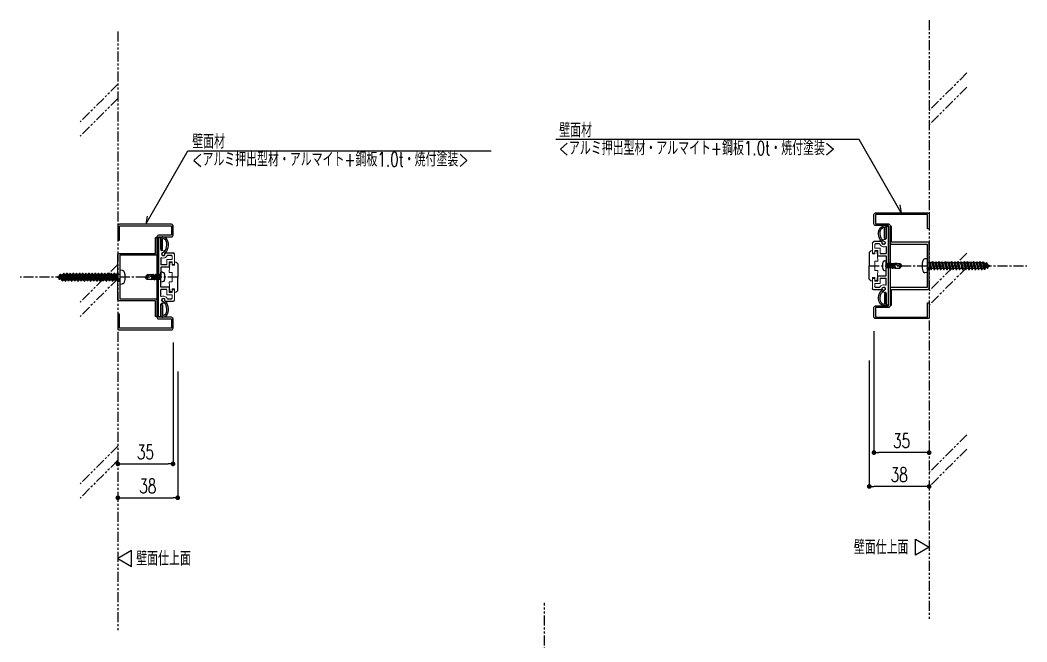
# Model space of a CAD drawing. Extents: x -275225 to 47266, y -41063 to 95295.
# Drawn here: x -223231 to -222592, y -15252 to -14858 of the extents above; entities that cross this region are included whole.
import ezdxf

# ---------------------------------------------------------------- set-up
doc = ezdxf.new("R2010")
doc.units = 0
doc.header["$LTSCALE"] = 0.2
doc.header["$PDMODE"] = 99
doc.header["$PDSIZE"] = 5
doc.linetypes.add('CENTER', pattern=[50.8, 31.75, -6.35, 6.35, -6.35])
doc.linetypes.add('PHANTOM', pattern=[63.5, 31.75, -6.35, 6.35, -6.35, 6.35, -6.35])
for name, color, linetype in [('_別途', 6, 'PHANTOM'), ('_基準', 1, 'CENTER'), ('_文字', 3, 'Continuous'), ('_製品', 4, 'Continuous'), ('_製品寸法', 9, 'Continuous'), ('_躯体', 8, 'Continuous')]:
    doc.layers.add(name, color=color, linetype=linetype)
doc.styles.add('OKAMURA', font='SIMPLEX.shx', dxfattribs={"width": 0.7, "bigfont": 'BIGFONT.shx'})
doc.dimstyles.new('OKAMURA-003', dxfattribs={"dimscale": 3, "dimtxt": 3, "dimasz": 1, "dimexe": 0, "dimexo": 3, "dimgap": 1, "dimtad": 1, "dimdec": 3, "dimdsep": 46, "dimtxsty": 'OKAMURA', "dimblk1": 'DOT', "dimblk2": 'DOT', "dimsah": 1, "dimcen": 0, "dimclrd": 9, "dimclre": 9, "dimclrt": 3, "dimadec": 0, "dimazin": 0, "dimtfac": 1, "dimtdec": 3, "dimtix": 1, "dimtmove": 2, "dimatfit": 3, "dimldrblk": 'NONE', "dimfxl": 0, "dimtolj": 1, "dimarcsym": 0})

# ---------------------------------------------------------------- blocks, each defined once
blk = doc.blocks.new('丸テクス3.5×10')
for p, q in [((-1.02, 3.06), (0, 3.15)), ((0, -3.15), (0, 3.15)), ((0.33, 1.24), (0, 1.24)), ((0.33, 1.24), (0.62, 1.75)), ((0.33, 1.24), (1.03, -1.24)), ((0.62, 1.75), (1.32, -1.75)), ((0.7, 1.75), (0.62, 1.75)), ((0.7, 1.75), (1.4, -1.75)), ((0.7, 1.75), (0.99, 1.24)), ((1.73, 1.24), (0.99, 1.24)), ((1.69, -1.24), (0.99, 1.24)), ((1.73, 1.24), (2.02, 1.75)), ((1.73, 1.24), (2.43, -1.24)), ((2.02, 1.75), (2.72, -1.75)), ((2.1, 1.75), (2.02, 1.75)), ((2.1, 1.75), (2.8, -1.75)), ((2.1, 1.75), (2.39, 1.24)), ((3.13, 1.24), (2.39, 1.24)), ((3.09, -1.24), (2.39, 1.24)), ((3.13, 1.24), (3.42, 1.75)), ((3.13, 1.24), (3.83, -1.24)), ((3.42, 1.75), (4.12, -1.75)), ((3.5, 1.75), (3.42, 1.75)), ((3.5, 1.75), (4.2, -1.75)), ((3.5, 1.75), (3.79, 1.24)), ((4.53, 1.24), (3.79, 1.24)), ((4.49, -1.24), (3.79, 1.24)), ((4.53, 1.24), (4.82, 1.75)), ((4.53, 1.24), (5.23, -1.24)), ((4.82, 1.75), (4.95, 1.1)), ((4.9, 1.75), (4.82, 1.75)), ((4.9, 1.75), (5.02, 1.14)), ((4.9, 1.75), (5.19, 1.24)), ((4.94, 1.09), (5.62, 1.49)), ((8.69, -0.23), (4.94, 1.09)), ((4.96, 1.08), (5.52, -1.75)), ((5.04, 1.05), (5.6, -1.75)), ((5.05, 1.49), (8.69, 1.49)), ((5.89, -1.24), (5.27, 0.96)), ((8.69, 1.49), (10, 0)), ((10, 0), (8.69, -0.23)), ((8.69, -1.49), (10, 0)), ((-1.02, -3.06), (0, -3.15)), ((1.03, -1.24), (0, -1.24)), ((1.03, -1.24), (1.32, -1.75)), ((1.4, -1.75), (1.32, -1.75)), ((1.4, -1.75), (1.69, -1.24)), ((2.43, -1.24), (1.69, -1.24)), ((2.43, -1.24), (1.69, -1.24)), ((2.43, -1.24), (2.72, -1.75)), ((2.8, -1.75), (2.72, -1.75)), ((2.8, -1.75), (3.09, -1.24)), ((3.83, -1.24), (3.09, -1.24)), ((3.83, -1.24), (3.09, -1.24)), ((3.83, -1.24), (4.12, -1.75)), ((4.2, -1.75), (4.12, -1.75)), ((4.2, -1.75), (4.49, -1.24)), ((5.23, -1.24), (4.49, -1.24)), ((5.23, -1.24), (4.49, -1.24)), ((5.23, -1.24), (5.52, -1.75)), ((5.6, -1.75), (5.52, -1.75)), ((5.6, -1.75), (5.89, -1.24)), ((5.75, -1.49), (8.69, -1.49))]:
    blk.add_line(p, q)
for centre, radius, start, end in [((6.09, 0), 8.4, 164.50656, 195.49345), ((-0.93, 1.94), 1.12, 95.00003, 164.50656), ((5.39, -6.38), 7.88, 54.16069, 88.28325), ((-0.93, -1.94), 1.12, 195.49345, 264.99997), ((9.3, -0.86), 0.875, 134.13058, 225.86942)]:
    blk.add_arc(centre, radius, start, end)
blk = doc.blocks.new('P16UGHEISYO')
at = {"layer": '_製品', "color": 0, "linetype": 'ByBlock', "lineweight": 15}
for p, q in [((0, 0), (0, 25.3)), ((1.99, 14.57), (2.12, 14.09)), ((1.99, 14.57), (2.12, 14.09)), ((2.52, 15.49), (3, 15.62)), ((3.52, 13.69), (3.04, 13.56)), ((4.05, 14.61), (4.02, 14.73)), ((8.7, 13.34), (8.7, 11.25)), ((10.2, 14.34), (10.2, 8)), ((3.91, 12.24), (3.43, 12.11)), ((5.2, 7.81), (5.2, 10.95)), ((5.5, 11.25), (8.7, 11.25)), ((6.7, 6.51), (6.7, 9.75)), ((8.7, 9.75), (6.7, 9.75)), ((6.7, 3), (7.22, 9.25)), ((6.7, 3), (7.2, 9)), ((7.22, 9.25), (8.7, 9.25)), ((8.7, 8), (8.7, 9.75)), ((8.7, 7.5), (8.7, 9.25)), ((8.7, 7.5), (8.7, 9)), ((10.2, 8), (8.7, 8)), ((10.2, 7.5), (8.7, 7.5)), ((10.2, 7.5), (8.7, 7.5)), ((10.2, 7.5), (10.2, 9.5)), ((10.2, 9.5), (11.2, 9.5)), ((12.2, 8.5), (11.2, 9.5)), ((6.7, 3), (6.7, 3.04)), ((8.7, 3), (6.7, 3)), ((8.7, 3), (6.7, 3)), ((8.7, 3), (8.7, -3)), ((8.7, 3), (8.7, -3)), ((6.7, -3), (6.7, -3.04)), ((8.7, -3), (6.7, -3)), ((8.7, -3), (6.7, -3)), ((6.7, -3), (7.22, -9.25)), ((3.91, -12.24), (3.43, -12.11)), ((5.2, -7.81), (5.2, -10.95)), ((5.5, -11.25), (8.7, -11.25)), ((6.7, -6.51), (6.7, -9.75)), ((8.7, -9.75), (6.7, -9.75)), ((7.22, -9.25), (8.7, -9.25)), ((8.7, -7.5), (8.7, -9)), ((10.2, -7.5), (8.7, -7.5)), ((8.7, -7.5), (8.7, -9.25)), ((10.2, -7.5), (8.7, -7.5)), ((10.2, -8), (8.7, -8)), ((8.7, -8), (8.7, -9.75)), ((8.7, -13.34), (8.7, -11.25)), ((10.2, -7.5), (10.2, -9.5)), ((10.2, -14.34), (10.2, -8)), ((10.2, -9.5), (11.2, -9.5)), ((12.2, -8.5), (11.2, -9.5)), ((1.99, -14.57), (2.12, -14.09)), ((1.99, -14.57), (2.12, -14.09)), ((2.52, -15.49), (3, -15.62)), ((3.52, -13.69), (3.04, -13.56)), ((4.05, -14.61), (4.02, -14.73))]:
    blk.add_line(p, q, dxfattribs=at)
at = {"layer": '_製品', "color": 0, "linetype": 'ByBlock'}
for p, q in [((0, 24.8), (0, 0.3)), ((0.2, 25), (1.3, 25)), ((1.5, 24.8), (1.5, 17.28)), ((1.5, 19.6), (1.5, 24.5)), ((1.5, 17.6), (1.5, 22.5)), ((2.5, 19.6), (2.5, 24.27)), ((2.5, 17.6), (2.5, 22.27)), ((2.5, 17.6), (1.5, 17.6)), ((2.74, 16.78), (2, 16.78)), ((3.2, 15.61), (4.46, 17.11)), ((3.99, 14.99), (5.22, 16.46)), ((4.21, 15.16), (4.37, 15.26)), ((4.64, 15.34), (9.2, 15.34)), ((5.65, 13.84), (8.2, 13.84)), ((1.5, 12.12), (1.5, 7.81)), ((5.2, 7.81), (1.5, 7.81)), ((12.2, 8.5), (12.2, 0)), ((0, 0.3), (0.3, 0)), ((0, 0.3), (0, -0.3)), ((1.5, 0.3), (1.2, 0)), ((1.5, 6.31), (1.5, 0.3)), ((6.5, 6.31), (1.5, 6.31)), ((0.3, 0), (0, -0.3)), ((0, -24.8), (0, -0.3)), ((0, -24.8), (0, -0.3)), ((0, -24.8), (0, -0.3)), ((1.5, -0.3), (1.2, 0)), ((1.5, -6.31), (1.5, -0.3)), ((6.5, -6.31), (1.5, -6.31)), ((12.2, -8.5), (12.2, 0)), ((1.5, -12.12), (1.5, -7.81)), ((5.2, -7.81), (1.5, -7.81)), ((1.5, -24.8), (1.5, -17.28)), ((1.5, -17.6), (1.5, -22.5)), ((2.5, -17.6), (1.5, -17.6)), ((2.74, -16.78), (2, -16.78)), ((2.5, -17.6), (2.5, -22.27)), ((3.2, -15.61), (4.46, -17.11)), ((3.99, -14.99), (5.22, -16.46)), ((4.21, -15.16), (4.37, -15.26)), ((4.64, -15.34), (9.2, -15.34)), ((5.65, -13.84), (8.2, -13.84)), ((0.2, -25), (1.3, -25)), ((1.5, -19.6), (1.5, -24.5)), ((2.5, -19.6), (2.5, -24.27))]:
    blk.add_line(p, q, dxfattribs=at)
for centre, radius, start, end in [((0.2, 24.8), 0.2, 90, 180), ((1.3, 24.8), 0.2, 0, 90), ((2.5, 24.5), 1, 81.6392, 180), ((2.7, 24.27), 0.2, 62.76187, 180), ((2.03, 21.28), 4.26, 0, 81.6392), ((2.03, 21.28), 3.26, 0, 78.17887), ((-2.68, 20.69), 7.98, 333.38687, 4.23373), ((-3.19, 20.85), 9.49, 332.4392, 2.59633), ((2, 17.28), 0.5, 180, 270), ((3.04, 14.59), 0.98, 85.62711, 18.08885), ((3.12, 15.67), 0.1, 265.62711, 320), ((4.06, 14.93), 0.1, 140, 198.08885), ((4.64, 14.84), 0.5, 90, 122.33734), ((8.2, 13.34), 0.5, 0, 90), ((9.2, 14.34), 1, 0, 90), ((6.5, 6.51), 0.2, 270, 0), ((6.5, -6.51), 0.2, 0, 90), ((2, -17.28), 0.5, 90, 180), ((3.04, -14.59), 0.98, 341.91115, 274.37289), ((3.12, -15.67), 0.1, 40, 94.37289), ((4.06, -14.93), 0.1, 161.91115, 220), ((4.64, -14.84), 0.5, 237.66266, 270), ((-2.68, -20.69), 7.98, 355.76627, 26.61313), ((-3.19, -20.85), 9.49, 357.40367, 27.5608), ((8.2, -13.34), 0.5, 270, 0), ((9.2, -14.34), 1, 270, 0), ((0.2, -24.8), 0.2, 180, 270), ((1.3, -24.8), 0.2, 270, 0), ((2.5, -24.5), 1, 180, 278.3608), ((2.7, -24.27), 0.2, 180, 297.23813), ((2.03, -21.28), 4.26, 278.3608, 0), ((2.03, -21.28), 3.26, 281.82113, 0)]:
    blk.add_arc(centre, radius, start, end, dxfattribs=at)
at = {"layer": '_製品', "color": 0, "linetype": 'ByBlock', "lineweight": 15}
for centre, radius, start, end in [((2.71, 14.77), 0.75, 105, 195), ((2.84, 14.28), 0.75, 195, 285), ((2.74, 16.17), 0.607, 295.17613, 90), ((3.33, 14.41), 0.75, 285, 15), ((3.33, 14.41), 2.25, 285, 341.59063), ((4.38, 14.83), 0.375, 117.19191, 195), ((5.65, 13.64), 0.2, 90, 161.59063), ((1.7, 12.12), 0.2, 62.18189, 180), ((2.84, 14.28), 2.25, 242.18189, 285), ((5.5, 10.95), 0.3, 90, 180), ((1.7, -12.12), 0.2, 180, 297.81811), ((2.84, -14.28), 2.25, 75, 117.81811), ((3.33, -14.41), 2.25, 18.40937, 75), ((5.5, -10.95), 0.3, 180, 270), ((2.71, -14.77), 0.75, 165, 255), ((2.84, -14.28), 0.75, 75, 165), ((2.74, -16.17), 0.607, 270, 64.82387), ((3.33, -14.41), 0.75, 345, 75), ((4.38, -14.83), 0.375, 165, 242.80809), ((5.65, -13.64), 0.2, 198.40937, 270)]:
    blk.add_arc(centre, radius, start, end, dxfattribs=at)
blk = doc.blocks.new('ナベタッピング_M5×40_A')
for p, q in [((0, 4.5), (-1.46, 4.37)), ((0, 4.5), (0, -4.5)), ((1, 1.78), (0, 1.78)), ((1, 1.78), (1.42, 2.5)), ((1, 1.78), (2, -1.78)), ((1.53, 2.5), (1.42, 2.5)), ((1.42, 2.5), (2.42, -2.5)), ((1.53, 2.5), (1.95, 1.78)), ((1.53, 2.5), (2.53, -2.5)), ((2.95, -1.78), (1.95, 1.78)), ((3, 1.78), (1.95, 1.78)), ((3, 1.78), (3.42, 2.5)), ((3, 1.78), (4, -1.78)), ((3.53, 2.5), (3.42, 2.5)), ((3.42, 2.5), (4.42, -2.5)), ((3.53, 2.5), (3.95, 1.78)), ((3.53, 2.5), (4.53, -2.5)), ((5, 1.78), (3.95, 1.78)), ((4.95, -1.78), (3.95, 1.78)), ((5, 1.78), (5.42, 2.5)), ((5, 1.78), (6, -1.78)), ((5.53, 2.5), (5.42, 2.5)), ((5.42, 2.5), (6.42, -2.5)), ((5.53, 2.5), (5.95, 1.78)), ((5.53, 2.5), (6.53, -2.5)), ((7, 1.78), (5.95, 1.78)), ((6.95, -1.78), (5.95, 1.78)), ((7, 1.78), (7.42, 2.5)), ((7, 1.78), (8, -1.78)), ((7.53, 2.5), (7.42, 2.5)), ((7.42, 2.5), (8.42, -2.5)), ((7.53, 2.5), (7.95, 1.78)), ((7.53, 2.5), (8.53, -2.5)), ((9, 1.78), (7.95, 1.78)), ((8.95, -1.78), (7.95, 1.78)), ((9, 1.78), (9.42, 2.5)), ((9, 1.78), (10, -1.78)), ((9.53, 2.5), (9.42, 2.5)), ((9.42, 2.5), (10.42, -2.5)), ((9.53, 2.5), (9.95, 1.78)), ((9.53, 2.5), (10.53, -2.5)), ((11, 1.78), (9.95, 1.78)), ((10.95, -1.78), (9.95, 1.78)), ((11, 1.78), (11.42, 2.5)), ((11, 1.78), (12, -1.78)), ((11.53, 2.5), (11.42, 2.5)), ((11.42, 2.5), (12.42, -2.5)), ((11.53, 2.5), (11.95, 1.78)), ((11.53, 2.5), (12.53, -2.5)), ((13, 1.78), (11.95, 1.78)), ((12.95, -1.78), (11.95, 1.78)), ((13, 1.78), (13.42, 2.5)), ((13, 1.78), (14, -1.78)), ((13.53, 2.5), (13.42, 2.5)), ((13.42, 2.5), (14.42, -2.5)), ((13.53, 2.5), (13.95, 1.78)), ((13.53, 2.5), (14.53, -2.5)), ((15, 1.78), (13.95, 1.78)), ((14.95, -1.78), (13.95, 1.78)), ((15, 1.78), (15.42, 2.5)), ((15, 1.78), (16, -1.78)), ((15.53, 2.5), (15.42, 2.5)), ((15.42, 2.5), (16.42, -2.5)), ((15.53, 2.5), (15.95, 1.78)), ((15.53, 2.5), (16.53, -2.5)), ((17, 1.78), (15.95, 1.78)), ((16.95, -1.78), (15.95, 1.78)), ((17, 1.78), (17.42, 2.5)), ((17, 1.78), (18, -1.78)), ((17.53, 2.5), (17.42, 2.5)), ((17.42, 2.5), (18.42, -2.5)), ((17.53, 2.5), (17.95, 1.78)), ((17.53, 2.5), (18.53, -2.5)), ((19, 1.78), (17.95, 1.78)), ((18.95, -1.78), (17.95, 1.78)), ((19, 1.78), (19.42, 2.5)), ((19, 1.78), (20, -1.78)), ((19.53, 2.5), (19.42, 2.5)), ((19.42, 2.5), (20.42, -2.5)), ((19.53, 2.5), (19.95, 1.78)), ((19.53, 2.5), (20.53, -2.5)), ((21, 1.78), (19.95, 1.78)), ((20.95, -1.78), (19.95, 1.78)), ((21, 1.78), (21.42, 2.5)), ((21, 1.78), (22, -1.78)), ((21.53, 2.5), (21.42, 2.5)), ((21.42, 2.5), (22.42, -2.5)), ((21.53, 2.5), (21.95, 1.78)), ((21.53, 2.5), (22.53, -2.5)), ((23, 1.78), (21.95, 1.78)), ((22.95, -1.78), (21.95, 1.78)), ((23, 1.78), (23.42, 2.5)), ((23, 1.78), (24, -1.78)), ((23.53, 2.5), (23.42, 2.5)), ((23.42, 2.5), (24.42, -2.5)), ((23.53, 2.5), (23.95, 1.78)), ((23.53, 2.5), (24.53, -2.5)), ((25, 1.78), (23.95, 1.78)), ((24.95, -1.78), (23.95, 1.78)), ((25, 1.78), (25.42, 2.5)), ((25, 1.78), (26, -1.78)), ((25.53, 2.5), (25.42, 2.5)), ((25.42, 2.5), (26.42, -2.5)), ((25.53, 2.5), (25.95, 1.78)), ((25.53, 2.5), (26.53, -2.5)), ((27, 1.78), (25.95, 1.78)), ((26.95, -1.78), (25.95, 1.78)), ((27, 1.78), (27.42, 2.5)), ((27, 1.78), (28, -1.78)), ((27.53, 2.5), (27.42, 2.5)), ((27.42, 2.5), (28.42, -2.5)), ((27.53, 2.5), (27.95, 1.78)), ((27.53, 2.5), (28.53, -2.5)), ((28.95, -1.78), (27.95, 1.78)), ((29, 1.78), (27.95, 1.78)), ((29, 1.78), (29.42, 2.5)), ((29, 1.78), (30, -1.78)), ((29.53, 2.5), (29.42, 2.5)), ((29.42, 2.5), (30.42, -2.5)), ((29.53, 2.5), (29.95, 1.78)), ((29.53, 2.5), (30.53, -2.5)), ((30.95, -1.78), (29.95, 1.78)), ((31, 1.78), (29.95, 1.78)), ((31, 1.78), (31.42, 2.5)), ((31, 1.78), (32, -1.78)), ((31.53, 2.5), (31.42, 2.5)), ((31.42, 2.5), (32.42, -2.5)), ((31.53, 2.5), (31.95, 1.78)), ((31.53, 2.5), (32.53, -2.5)), ((33, 1.78), (31.95, 1.78)), ((32.95, -1.78), (31.95, 1.78)), ((33, 1.78), (33.42, 2.5)), ((33, 1.78), (34, -1.78)), ((33.53, 2.5), (33.42, 2.5)), ((33.42, 2.5), (34.42, -2.5)), ((33.53, 2.5), (33.95, 1.78)), ((33.53, 2.5), (34.53, -2.5)), ((35, 1.78), (33.95, 1.78)), ((34.95, -1.78), (33.95, 1.78)), ((35, 1.78), (35.42, 2.5)), ((35, 1.78), (35.97, -1.67)), ((35.53, 2.5), (35.42, 2.5)), ((35.42, 2.5), (36.39, -2.39)), ((35.53, 2.5), (36.02, 1.65)), ((36.5, -2.39), (35.53, 2.5)), ((36.02, 1.65), (37.17, 1.17)), ((37.21, -1.15), (36.02, 1.65)), ((37.17, 1.17), (37.59, 1.89)), ((37.17, 1.17), (37.76, -0.93)), ((37.7, 1.89), (37.59, 1.89)), ((38.18, -1.65), (37.59, 1.89)), ((37.7, 1.89), (38.29, -1.65)), ((38.24, 0.73), (37.7, 1.89)), ((38.61, -0.58), (38.24, 0.73)), ((38.24, 0.73), (40, 0)), ((38.61, -0.58), (40, 0)), ((0, -4.5), (-1.46, -4.37)), ((0, -1.78), (0.08, -0.83)), ((0, -1.78), (0.42, -2.5)), ((0.08, -0.83), (0.42, -2.5)), ((0.08, -0.83), (0.19, -0.83)), ((0.19, -0.83), (0.53, -2.5)), ((0.19, -0.83), (0.95, -1.78)), ((0.53, -2.5), (0.42, -2.5)), ((0.53, -2.5), (0.95, -1.78)), ((0.95, -1.78), (2, -1.78)), ((2, -1.78), (2.42, -2.5)), ((2.53, -2.5), (2.42, -2.5)), ((2.53, -2.5), (2.95, -1.78)), ((4, -1.78), (2.95, -1.78)), ((4, -1.78), (4.42, -2.5)), ((4.53, -2.5), (4.42, -2.5)), ((4.53, -2.5), (4.95, -1.78)), ((6, -1.78), (4.95, -1.78)), ((6, -1.78), (6.42, -2.5)), ((6.53, -2.5), (6.42, -2.5)), ((6.53, -2.5), (6.95, -1.78)), ((8, -1.78), (6.95, -1.78)), ((8, -1.78), (8.42, -2.5)), ((8.53, -2.5), (8.42, -2.5)), ((8.53, -2.5), (8.95, -1.78)), ((10, -1.78), (8.95, -1.78)), ((10, -1.78), (10.42, -2.5)), ((10.53, -2.5), (10.42, -2.5)), ((10.53, -2.5), (10.95, -1.78)), ((12, -1.78), (10.95, -1.78)), ((12, -1.78), (12.42, -2.5)), ((12.53, -2.5), (12.42, -2.5)), ((12.53, -2.5), (12.95, -1.78)), ((14, -1.78), (12.95, -1.78)), ((14, -1.78), (14.42, -2.5)), ((14.53, -2.5), (14.42, -2.5)), ((14.53, -2.5), (14.95, -1.78)), ((16, -1.78), (14.95, -1.78)), ((16, -1.78), (16.42, -2.5)), ((16.53, -2.5), (16.42, -2.5)), ((16.53, -2.5), (16.95, -1.78)), ((18, -1.78), (16.95, -1.78)), ((18, -1.78), (18.42, -2.5)), ((18.53, -2.5), (18.42, -2.5)), ((18.53, -2.5), (18.95, -1.78)), ((20, -1.78), (18.95, -1.78)), ((20, -1.78), (20.42, -2.5)), ((20.53, -2.5), (20.42, -2.5)), ((20.53, -2.5), (20.95, -1.78)), ((22, -1.78), (20.95, -1.78)), ((22, -1.78), (22.42, -2.5)), ((22.53, -2.5), (22.42, -2.5)), ((22.53, -2.5), (22.95, -1.78)), ((24, -1.78), (22.95, -1.78)), ((24, -1.78), (24.42, -2.5)), ((24.53, -2.5), (24.42, -2.5)), ((24.53, -2.5), (24.95, -1.78)), ((26, -1.78), (24.95, -1.78)), ((26, -1.78), (26.42, -2.5)), ((26.53, -2.5), (26.42, -2.5)), ((26.53, -2.5), (26.95, -1.78)), ((28, -1.78), (26.95, -1.78)), ((28, -1.78), (28.42, -2.5)), ((28.53, -2.5), (28.42, -2.5)), ((28.53, -2.5), (28.95, -1.78)), ((30, -1.78), (28.95, -1.78)), ((30, -1.78), (30.42, -2.5)), ((30.53, -2.5), (30.42, -2.5)), ((30.53, -2.5), (30.95, -1.78)), ((32.01, -1.78), (30.95, -1.78)), ((32, -1.78), (32.42, -2.5)), ((32.53, -2.5), (32.42, -2.5)), ((32.53, -2.5), (32.95, -1.78)), ((34.01, -1.78), (32.95, -1.78)), ((34, -1.78), (34.42, -2.5)), ((34.53, -2.5), (34.42, -2.5)), ((34.53, -2.5), (34.95, -1.78)), ((35.71, -1.78), (34.95, -1.78)), ((35.71, -1.78), (35.97, -1.67)), ((35.97, -1.67), (36.39, -2.39)), ((36.5, -2.39), (36.39, -2.39)), ((36.5, -2.39), (37.21, -1.15)), ((37.21, -1.15), (37.76, -0.93)), ((37.76, -0.93), (38.18, -1.65)), ((38.29, -1.65), (38.18, -1.65)), ((38.29, -1.65), (38.61, -0.58))]:
    blk.add_line(p, q)
for centre, radius, start, end in [((8.7, 0), 12, 164.50603, 195.49397), ((-1.32, 2.78), 1.6, 95, 164.50603), ((-1.32, -2.78), 1.6, 195.49397, 265)]:
    blk.add_arc(centre, radius, start, end)
blk = doc.blocks.new('P16HEKIMENHEISYO')
blk.add_lwpolyline([(0, -23.5), (0, -32.5, -0.4142135624), (-1, -33.5), (-34, -33.5, -0.4142135624), (-35, -32.5), (-35, -26.501004, -0.4142135624), (-34, -25.501004), (-25.8, -25.501004), (-25.8, 25.501004), (-34, 25.501004, -0.4142135624), (-35, 26.501004), (-35, 32.5, -0.4142135624), (-34, 33.5), (-1, 33.5, -0.4142135624), (0, 32.5), (0, 23.5), (-1, 23.5), (-1, 32.5), (-34, 32.5), (-34, 26.501004), (-25.8, 26.501004, -0.4142135624), (-24.8, 25.501004), (-24.8, -25.501004, -0.4142135624), (-25.8, -26.501004), (-34, -26.501004), (-34, -32.5), (-1, -32.5), (-1, -23.5), (0, -23.5)], format="xyb")
blk.add_lwpolyline([(0, 0), (0, 14, 0.4142135624), (-1, 15), (-23.8, 15), (-23.8, 25), (-24.8, 25), (-24.8, 14.8, 0.4142135624), (-23.8, 13.8), (-1.2, 13.8), (-1.2, 0), (-1.2, -13.8), (-23.8, -13.8, 0.4142135624), (-24.8, -14.8), (-24.8, -25), (-23.8, -25), (-23.8, -15), (-1, -15, 0.4142135624), (0, -14)], format="xyb", close=True)
at = {"layer": '_製品'}
blk.add_blockref('ナベタッピング_M5×40_A', (-1.2, 0), dxfattribs=at)
blk = doc.blocks.new('_DOT')
at = {"color": 0, "linetype": 'ByBlock'}
blk.add_line((-0.5, 0), (-1, 0), dxfattribs=at)
at = {"color": 0, "linetype": 'ByBlock', "const_width": 0.5}
blk.add_lwpolyline([(-0.25, 0, 1), (0.25, 0, 1)], format="xyb", close=True, dxfattribs=at)
blk = doc.blocks.new('*D679')
at = {"layer": '_製品寸法', "color": 9, "lineweight": -2, "transparency": 16777216}
for p, q in [((35, -41.5), (35, -118.5)), ((3, -118.5), (32, -118.5))]:
    blk.add_line(p, q, dxfattribs=at)
at = {"layer": 'Defpoints', "color": 0, "transparency": 16777216}
for p in [(0, -11), (35, -32.5), (35, -118.5)]:
    blk.add_point(p, dxfattribs=at)
at = {"layer": '_製品寸法', "color": 9, "lineweight": -2, "transparency": 16777216, "xscale": 3, "yscale": 3, "zscale": 3, "rotation": 180}
blk.add_blockref('_DOT', (0, -118.5), dxfattribs=at)
at = {"layer": '_製品寸法', "color": 9, "lineweight": -2, "transparency": 16777216, "xscale": 3, "yscale": 3, "zscale": 3}
blk.add_blockref('_DOT', (35, -118.5), dxfattribs=at)
at = {"layer": '_製品寸法', "color": 3, "transparency": 16777216, "insert": (17.5, -111), "char_height": 9, "attachment_point": 5, "style": 'OKAMURA'}
blk.add_mtext('\\A1;35', dxfattribs=at)
blk = doc.blocks.new('_None')
blk = doc.blocks.new('*D680')
at = {"layer": '_製品寸法', "color": 9, "lineweight": -2, "transparency": 16777216}
for p, q in [((38, -60), (38, -140)), ((3, -140), (35, -140))]:
    blk.add_line(p, q, dxfattribs=at)
at = {"layer": 'Defpoints', "color": 0, "transparency": 16777216}
for p in [(38, 0), (0, -32.5), (38, -140)]:
    blk.add_point(p, dxfattribs=at)
at = {"layer": '_製品寸法', "color": 9, "lineweight": -2, "transparency": 16777216, "xscale": 3, "yscale": 3, "zscale": 3, "rotation": 180}
blk.add_blockref('_DOT', (0, -140), dxfattribs=at)
at = {"layer": '_製品寸法', "color": 9, "lineweight": -2, "transparency": 16777216, "xscale": 3, "yscale": 3, "zscale": 3}
blk.add_blockref('_DOT', (38, -140), dxfattribs=at)
at = {"layer": '_製品寸法', "color": 3, "transparency": 16777216, "insert": (19, -132.5), "char_height": 9, "attachment_point": 5, "style": 'OKAMURA'}
blk.add_mtext('\\A1;38', dxfattribs=at)
blk = doc.blocks.new('SS_WALL2')
at = {"layer": '_別途'}
for p, q in [((0, 122.33), (-23.92, 98.41)), ((0, 113.31), (-23.92, 89.39)), ((0, 7.98), (-23.92, -15.94)), ((0, -1.04), (-23.92, -24.95)), ((0, -107.23), (-23.92, -131.15)), ((0, -116.25), (-23.92, -140.17))]:
    blk.add_line(p, q, dxfattribs=at)
blk = doc.blocks.new('*D774')
at = {"layer": '_製品寸法', "color": 9, "lineweight": -2, "transparency": 16777216}
for p, q in [((-35, -41.5), (-35, -118.5)), ((-3, -118.5), (-32, -118.5))]:
    blk.add_line(p, q, dxfattribs=at)
at = {"layer": 'Defpoints', "color": 0, "transparency": 16777216}
for p in [(0, -11), (-35, -32.5), (-35, -118.5)]:
    blk.add_point(p, dxfattribs=at)
at = {"layer": '_製品寸法', "color": 9, "lineweight": -2, "transparency": 16777216, "xscale": 3, "yscale": 3, "zscale": 3, "rotation": 180}
blk.add_blockref('_DOT', (-35, -118.5), dxfattribs=at)
at = {"layer": '_製品寸法', "color": 9, "lineweight": -2, "transparency": 16777216, "xscale": 3, "yscale": 3, "zscale": 3}
blk.add_blockref('_DOT', (0, -118.5), dxfattribs=at)
at = {"layer": '_製品寸法', "color": 3, "transparency": 16777216, "insert": (-17.5, -111), "char_height": 9, "attachment_point": 5, "style": 'OKAMURA'}
blk.add_mtext('\\A1;35', dxfattribs=at)
blk = doc.blocks.new('*D775')
at = {"layer": '_製品寸法', "color": 9, "lineweight": -2, "transparency": 16777216}
for p, q in [((-38, -60), (-38, -140)), ((-3, -140), (-35, -140))]:
    blk.add_line(p, q, dxfattribs=at)
at = {"layer": 'Defpoints', "color": 0, "transparency": 16777216}
for p in [(-38, 0), (0, -32.5), (-38, -140)]:
    blk.add_point(p, dxfattribs=at)
at = {"layer": '_製品寸法', "color": 9, "lineweight": -2, "transparency": 16777216, "xscale": 3, "yscale": 3, "zscale": 3, "rotation": 180}
blk.add_blockref('_DOT', (-38, -140), dxfattribs=at)
at = {"layer": '_製品寸法', "color": 9, "lineweight": -2, "transparency": 16777216, "xscale": 3, "yscale": 3, "zscale": 3}
blk.add_blockref('_DOT', (0, -140), dxfattribs=at)
at = {"layer": '_製品寸法', "color": 3, "transparency": 16777216, "insert": (-19, -132.5), "char_height": 9, "attachment_point": 5, "style": 'OKAMURA'}
blk.add_mtext('\\A1;38', dxfattribs=at)
blk = doc.blocks.new('SS_WALL1')
at = {"layer": '_別途'}
for p, q in [((23.92, 122.33), (0, 98.41)), ((23.92, 113.31), (0, 89.39)), ((23.92, 7.98), (0, -15.94)), ((23.92, -1.04), (0, -24.95)), ((23.92, -107.23), (0, -131.15)), ((23.92, -116.25), (0, -140.17))]:
    blk.add_line(p, q, dxfattribs=at)
blk = doc.blocks.new('*D1224')
at = {"layer": '_製品寸法', "color": 9, "lineweight": -2, "transparency": 16777216}
for p, q in [((-35, -41.48), (-35, -139.98)), ((-3, -139.98), (-32, -139.98))]:
    blk.add_line(p, q, dxfattribs=at)
at = {"layer": 'Defpoints', "color": 0, "transparency": 16777216}
for p in [(-35, -32.48), (0, -32.48), (-35, -139.98)]:
    blk.add_point(p, dxfattribs=at)
at = {"layer": '_製品寸法', "color": 9, "lineweight": -2, "transparency": 16777216, "xscale": 3, "yscale": 3, "zscale": 3, "rotation": 180}
blk.add_blockref('_DOT', (-35, -139.98), dxfattribs=at)
at = {"layer": '_製品寸法', "color": 9, "lineweight": -2, "transparency": 16777216, "xscale": 3, "yscale": 3, "zscale": 3}
blk.add_blockref('_DOT', (0, -139.98), dxfattribs=at)
at = {"layer": '_製品寸法', "color": 3, "transparency": 16777216, "insert": (-17.5, -132.48), "char_height": 9, "attachment_point": 5, "style": 'OKAMURA'}
blk.add_mtext('\\A1;35', dxfattribs=at)
blk = doc.blocks.new('*U678')
at = {"layer": '_基準'}
blk.add_line((38, 0), (-62, 0), dxfattribs=at)
at = {"layer": '_文字', "color": 9}
for p, q in [((17.6704, 33.5), (44.4889, 80.161)), ((44.4889, 80.161), (236.8358, 80.161)), ((18.5944, 38.7401), (17.6704, 33.5)), ((8.6603, -173.4998), (0, -178.4998)), ((0, -178.4998), (8.6603, -183.4998)), ((8.6603, -183.4998), (8.6603, -173.4998))]:
    blk.add_line(p, q, dxfattribs=at)
at = {"layer": '_躯体', "linetype": 'PHANTOM'}
blk.add_line((0, 155.821), (0, -224.1788), dxfattribs=at)
blk.add_blockref('SS_WALL2', (0, 0))
at = {"layer": '_製品', "xscale": -1}
for name, p in [('P16HEKIMENHEISYO', (0, 0)), ('丸テクス3.5×10', (27.3, 0))]:
    blk.add_blockref(name, p, dxfattribs=at)
at = {"layer": '_製品'}
blk.add_blockref('P16UGHEISYO', (25.8, 0), dxfattribs=at)
at = {"layer": '_文字', "style": 'OKAMURA', "width": 0.7}
for s, p in [('壁面材', (47.2057, 81.5251)), ('<アルミ押出型材・アルマイト+鋼板1.0t・焼付塗装>', (47.2057, 70.1505)), ('壁面仕上面', (11.6603, -182.9998))]:
    blk.add_text(s, height=9, dxfattribs=at).set_placement(p)
at = {"layer": '_製品寸法'}
for base, p1, p2, override, picture, middle in [((38, -140), (0, -32.5), (38, 0), {"dimexo": 20, "dimse1": 1}, '*D680', (19, -132.5)), ((35, -118.4998), (0, -10.9998), (35, -32.5), {"dimse1": 1}, '*D679', (17.5, -110.9998))]:
    dim = blk.add_linear_dim(base=base, p1=p1, p2=p2, angle=0, dimstyle='OKAMURA-003', override=override, dxfattribs=at)
    dim.commit()
    dim.dimension.update_dxf_attribs({"geometry": picture, "text_midpoint": middle})
blk = doc.blocks.new('*U773')
at = {"layer": '_基準'}
blk.add_line((-38, 0), (62, 0), dxfattribs=at)
at = {"layer": '_文字', "color": 9}
for p, q in [((-44.4889, 80.161), (-236.8358, 80.161)), ((-17.6704, 33.5), (-44.4889, 80.161)), ((-18.5944, 38.7401), (-17.6704, 33.5)), ((-8.6603, -183.5015), (-8.6603, -173.5015)), ((-8.6603, -173.5015), (0, -178.5015)), ((0, -178.5015), (-8.6603, -183.5015))]:
    blk.add_line(p, q, dxfattribs=at)
at = {"layer": '_躯体', "linetype": 'PHANTOM'}
blk.add_line((0, 155.821), (0, -224.1806), dxfattribs=at)
blk.add_blockref('SS_WALL1', (0, 0))
at = {"layer": '_製品'}
for name, p in [('P16HEKIMENHEISYO', (0, 0)), ('丸テクス3.5×10', (-27.3, 0))]:
    blk.add_blockref(name, p, dxfattribs=at)
at = {"layer": '_製品', "xscale": -1}
blk.add_blockref('P16UGHEISYO', (-25.8, 0), dxfattribs=at)
at = {"layer": '_文字', "style": 'OKAMURA', "width": 0.7}
for s, p in [('壁面材', (-234.7314, 81.5251)), ('<アルミ押出型材・アルマイト+鋼板1.0t・焼付塗装>', (-235.0057, 70.1505)), ('壁面仕上面', (-47.7803, -183.0015))]:
    blk.add_text(s, height=9, dxfattribs=at).set_placement(p)
at = {"layer": '_製品寸法'}
for base, p1, p2, override, picture, middle in [((-38, -140), (0, -32.5), (-38, 0), {"dimexo": 20, "dimse1": 1}, '*D775', (-19, -132.5)), ((-35, -118.4998), (0, -10.9998), (-35, -32.5), {"dimse1": 1}, '*D774', (-17.5, -110.9998))]:
    dim = blk.add_linear_dim(base=base, p1=p1, p2=p2, angle=180, dimstyle='OKAMURA-003', override=override, dxfattribs=at)
    dim.commit()
    dim.dimension.update_dxf_attribs({"geometry": picture, "text_midpoint": middle})
blk = doc.blocks.new('*U1223')
at = {"layer": '_基準'}
blk.add_line((-115, 0), (15, 0), dxfattribs=at)
at = {"layer": '_文字', "color": 9}
for p, q in [((-16.576, -38.7401), (-17.5, -33.5)), ((-17.5, -33.5), (9.1665, -80.3508)), ((9.1665, -80.3508), (95.4047, -80.3508)), ((-8.6416, -183.5165), (-8.6416, -173.5165)), ((-8.6416, -173.5165), (0.0187, -178.5165)), ((0.0187, -178.5165), (-8.6416, -183.5165))]:
    blk.add_line(p, q, dxfattribs=at)
at = {"layer": '_躯体', "linetype": 'PHANTOM'}
blk.add_line((0, -183.9333), (0, 186.0667), dxfattribs=at)
blk.add_blockref('SS_WALL1', (0, 0))
at = {"layer": '_製品'}
blk.add_blockref('P16HEKIMENHEISYO', (0, 0), dxfattribs=at)
at = {"layer": '_文字', "style": 'OKAMURA', "width": 0.7}
for s, p in [('壁面材', (11.5761, -78.0375)), ('<鋼板1.0t・焼付塗装>', (11.5761, -91.2561)), ('壁面仕上面', (-47.7616, -183.0165))]:
    blk.add_text(s, height=9, dxfattribs=at).set_placement(p)
at = {"layer": '_製品寸法'}
dim = blk.add_linear_dim(base=(-35, -139.9772), p1=(0, -32.4772), p2=(-35, -32.4772), angle=180, dimstyle='OKAMURA-003', override={"dimse1": 1}, dxfattribs=at)
dim.commit()
dim.dimension.update_dxf_attribs({"geometry": '*D1224', "text_midpoint": (-17.5, -132.4772)})

msp = doc.modelspace()

# ---------------------------------------------------------------- block references
for name, p in [('*U773', (-222654.2101, -15013.817)), ('*U678', (-223168.9698, -15020.9855)), ('*U1223', (-222898.3412, -15413.7518))]:
    msp.add_blockref(name, p)

doc.saveas('drawing.dxf')
